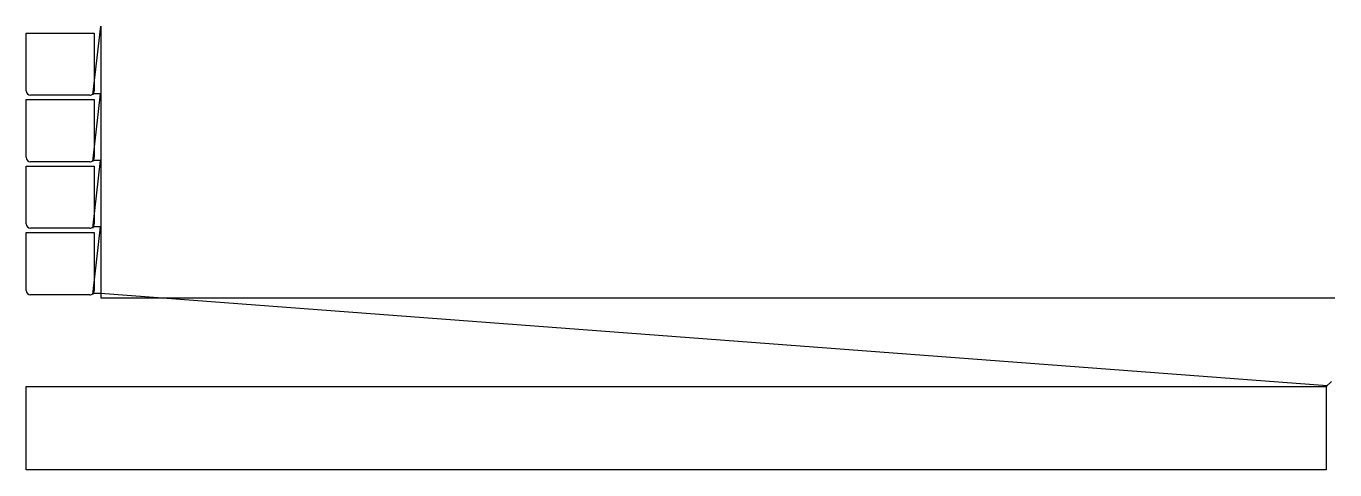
# Model space of a CAD drawing. Header units: metres. Extents: x 20 to 6150, y 20 to 2100.
import ezdxf

# ---------------------------------------------------------------- set-up
doc = ezdxf.new("R2010")
doc.units = ezdxf.units.M

msp = doc.modelspace()

# ---------------------------------------------------------------- linework, layer by layer
at = {"layer": 'TOOL_0'}
for p, q in [((332.508, 1777.294), (370.265, 2100)), ((370.265, 2100), (370.265, 2099)), ((370.265, 2099), (370.265, 2100)), ((370.265, 2100), (370.265, 2099)), ((370.265, 2099), (370.265, 826.516)), ((20, 1797.002), (20, 2067.802)), ((20, 2067.802), (338.6, 2067.802)), ((338.6, 2067.802), (338.6, 1797.002)), ((332.508, 1465.41), (367.508, 1782.294)), ((367.508, 1782.294), (332.508, 1782.294)), ((332.508, 1782.294), (332.508, 1777.294)), ((20, 1485.118), (20, 1755.918)), ((20, 1755.918), (338.6, 1755.918)), ((317.8, 1776.202), (40.8, 1776.202)), ((338.6, 1755.918), (338.6, 1485.118)), ((20, 1173.234), (20, 1444.034)), ((20, 1444.034), (338.6, 1444.034)), ((317.8, 1464.318), (40.8, 1464.318)), ((332.508, 1153.526), (367.508, 1470.41)), ((367.508, 1470.41), (332.508, 1470.41)), ((332.508, 1470.41), (332.508, 1465.41)), ((338.6, 1444.034), (338.6, 1173.234)), ((20, 861.446), (20, 1132.246)), ((20, 1132.246), (338.6, 1132.246)), ((317.8, 1152.434), (40.8, 1152.434)), ((332.508, 841.738), (367.508, 1158.526)), ((367.508, 1158.526), (332.508, 1158.526)), ((332.508, 1158.526), (332.508, 1153.526)), ((338.6, 1132.246), (338.6, 861.446)), ((317.8, 840.646), (40.8, 840.646)), ((367.508, 846.738), (332.508, 846.738)), ((332.508, 846.738), (332.508, 841.738)), ((6113.536, 413.537), (367.508, 846.738)), ((370.265, 826.516), (6149, 826.516)), ((6149, 826.516), (6150, 826.516)), ((6134.749, 434.75), (6110, 410.001)), ((20, 20.001), (20, 410.001)), ((20, 410.001), (6110, 410.001)), ((6110, 410.001), (6113.536, 413.537)), ((6110, 410.001), (6110, 20.001)), ((6110, 20.001), (20, 20.001))]:
    msp.add_line(p, q, dxfattribs=at)
for centre, start, end in [((40.8, 1797.002), 180, 270), ((317.8, 1797.002), 270, 315), ((317.8, 1797.002), 315, 0), ((40.8, 1485.118), 180, 270), ((317.8, 1485.118), 315, 0), ((317.8, 1485.118), 270, 315), ((40.8, 1173.234), 180, 270), ((317.8, 1173.234), 315, 0), ((317.8, 1173.234), 270, 315), ((40.8, 861.446), 180, 270), ((317.8, 861.446), 315, 0), ((317.8, 861.446), 270, 315)]:
    msp.add_arc(centre, 20.8, start, end, dxfattribs=at)

doc.saveas('drawing.dxf')
